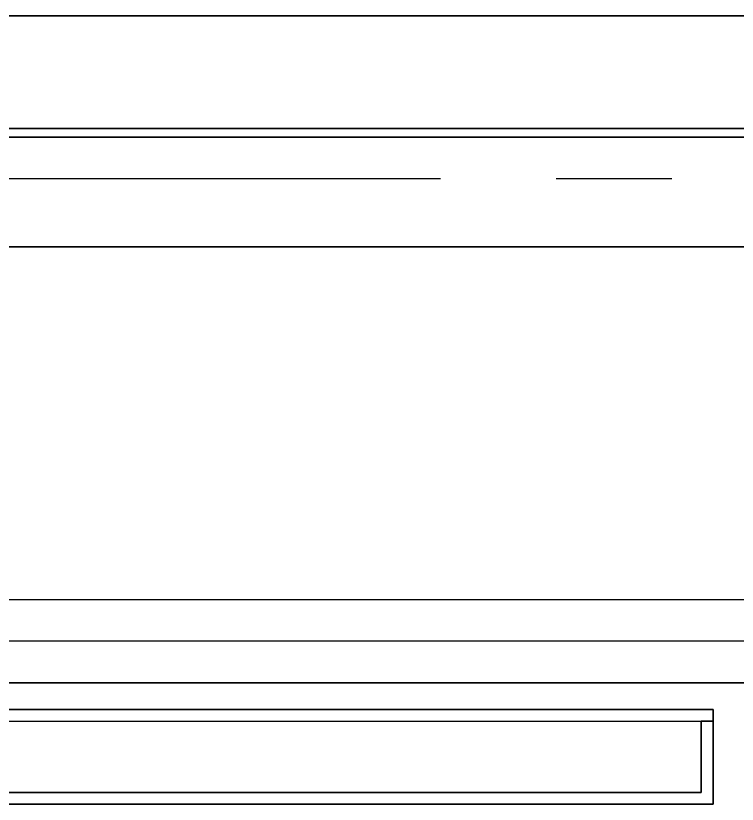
# Model space of a CAD drawing. Header units: metres. Extents: x 114 to 218, y 8 to 180.
# Drawn here: x 185.244 to 188.987, y 75.381 to 79.472 of the extents above; entities that cross this region are included whole.
import ezdxf

# ---------------------------------------------------------------- set-up
doc = ezdxf.new("R2010")
doc.units = ezdxf.units.M
doc.header["$MEASUREMENT"] = 0
for name, color, linetype in [('_Route', 7, 'Continuous'), ('A-2D-I-WALL', 7, 'Continuous'), ('A-3D-I-WALL', 7, 'Continuous'), ('A_GRID', 7, 'Continuous'), ('PL-VA-Pipe', 7, 'Continuous'), ('S-3D-BEAM', 7, 'Continuous')]:
    doc.layers.add(name, color=color, linetype=linetype)

msp = doc.modelspace()

# ---------------------------------------------------------------- linework, layer by layer
at = {"layer": '_Route', "color": 4, "true_color": 0x00ffff}
msp.add_lwpolyline([(199.3061, 77.6572), (197.8756, 76.2267), (182.4939, 76.2267), (181.5863, 75.8421)], dxfattribs=at)
msp.add_lwpolyline([(199.3061, 77.6572), (197.8756, 76.2267), (182.4939, 76.2267), (181.5863, 75.8421)], dxfattribs=at)
at = {"layer": 'A-2D-I-WALL', "color": 9, "true_color": 0xbababa}
for points in [[(183.9705, 75.3807), (188.8619, 75.3807), (188.8619, 75.8729), (182.5554, 75.8729)], [(183.5398, 75.4422), (174.4031, 75.4422), (174.4031, 75.8114), (188.8004, 75.8114)], [(183.909, 75.4422), (188.8004, 75.4422), (188.8004, 75.8114)]]:
    msp.add_lwpolyline(points, dxfattribs=at)
at = {"layer": 'A-3D-I-WALL', "color": 42, "true_color": 0xdda500}
for points in [[(188.8619, 75.3807), (188.8619, 75.8729), (182.5554, 75.8729), (182.1247, 75.8729), (181.0326, 75.8729), (180.6019, 75.8729), (174.3416, 75.8729), (174.3416, 75.3807), (174.3416, 75.4422), (174.3416, 75.8114), (174.3416, 75.8729), (180.6019, 75.8729), (181.0326, 75.8729), (182.1247, 75.8729), (182.5554, 75.8729), (188.8619, 75.8729), (188.8619, 75.8114), (188.8619, 75.4422), (188.8619, 75.3807)], [(182.4939, 75.8729), (182.4939, 75.8114), (188.8004, 75.8114), (188.8619, 75.8114), (188.8619, 75.8729), (182.5554, 75.8729), (182.4939, 75.8729)], [(188.8619, 75.8729), (188.8619, 75.8729)], [(188.8619, 75.8729), (188.8619, 75.8729)], [(183.909, 75.4422), (183.909, 75.3807), (183.9705, 75.3807), (188.8619, 75.3807), (188.8619, 75.4422), (188.8619, 75.8114), (188.8004, 75.8114), (188.8004, 75.4422), (183.909, 75.4422)], [(188.8004, 75.4422), (188.8004, 75.8114)], [(188.8004, 75.8114), (188.8004, 75.8114)], [(188.8619, 75.8114), (188.8619, 75.8114)], [(188.8619, 75.8114), (188.8619, 75.8114)], [(188.8004, 75.4422), (188.8004, 75.4422)], [(188.8619, 75.4422), (188.8619, 75.4422)], [(188.8619, 75.4422), (188.8619, 75.4422)], [(174.3416, 75.3807), (183.4783, 75.3807), (183.9705, 75.3807), (188.8619, 75.3807), (183.9705, 75.3807), (183.4783, 75.3807), (174.3416, 75.3807)], [(188.8619, 75.3807), (188.8619, 75.3807)], [(188.8619, 75.3807), (188.8619, 75.3807)]]:
    msp.add_lwpolyline(points, dxfattribs=at)
at = {"layer": 'A_GRID', "color": 1, "true_color": 0xff0000}
for points in [[(187.4468, 78.6262), (185.0319, 78.6262)], [(188.6466, 78.6262), (188.0467, 78.6262)]]:
    msp.add_lwpolyline(points, dxfattribs=at)
at = {"layer": 'PL-VA-Pipe', "color": 171, "true_color": 0x7f7fff}
for points in [[(196.2605, 76.442), (183.4168, 76.442)], [(196.2605, 76.442), (183.4168, 76.442)], [(196.2605, 76.442), (183.4168, 76.442)], [(196.2605, 76.442), (183.4168, 76.442)], [(196.2605, 76.2267), (183.4168, 76.2267)], [(196.2605, 76.2267), (196.2605, 76.2267), (183.4168, 76.2267)], [(196.2605, 76.2267), (183.4168, 76.2267)], [(196.2605, 76.2267), (196.2605, 76.2267), (183.4168, 76.2267)], [(196.2605, 76.0113), (183.4168, 76.0113)], [(183.4168, 76.0113), (196.2605, 76.0113)], [(196.2605, 76.0113), (183.4168, 76.0113)], [(183.4168, 76.0113), (196.2605, 76.0113)]]:
    msp.add_lwpolyline(points, dxfattribs=at)
at = {"layer": 'S-3D-BEAM', "color": 4, "true_color": 0x00ffff}
for points in [[(201.7979, 79.4722), (167.1429, 79.4722), (201.7979, 79.4722)], [(167.1429, 78.2725), (167.1429, 79.4722), (167.1429, 79.4722), (201.7979, 79.4722), (201.7979, 78.2725), (167.1429, 78.2725)], [(167.1429, 79.4722), (167.1429, 78.2725), (167.1429, 78.2725), (201.7979, 78.2725), (201.7979, 79.4722), (167.1429, 79.4722)], [(201.7979, 79.4722), (167.1429, 79.4722), (201.7979, 79.4722)], [(167.1429, 78.8877), (167.1429, 79.4722), (167.1429, 79.4722), (201.7979, 79.4722), (201.7979, 78.8877), (167.1429, 78.8877)], [(167.1429, 78.8877), (167.1429, 79.4722), (167.1429, 78.8877), (167.1429, 78.8877), (201.7979, 78.8877), (201.7979, 79.4722), (167.1429, 79.4722), (167.1429, 79.4722), (167.1429, 78.2725), (167.1429, 78.8416)], [(201.7979, 78.8877), (167.1429, 78.8877), (201.7979, 78.8877)], [(167.1429, 78.8416), (167.1429, 78.2725), (167.1429, 78.2725), (201.7979, 78.2725), (201.7979, 78.8416), (167.1429, 78.8416)], [(201.7979, 78.8416), (167.1429, 78.8416), (201.7979, 78.8416)], [(167.1429, 78.2725), (167.1429, 78.8416), (167.1429, 78.8416), (201.7979, 78.8416), (201.7979, 78.2725), (167.1429, 78.2725)], [(201.7979, 78.2725), (167.1429, 78.2725), (201.7979, 78.2725)], [(201.7979, 78.2725), (167.1429, 78.2725), (201.7979, 78.2725)]]:
    msp.add_lwpolyline(points, dxfattribs=at)

doc.saveas('drawing.dxf')
